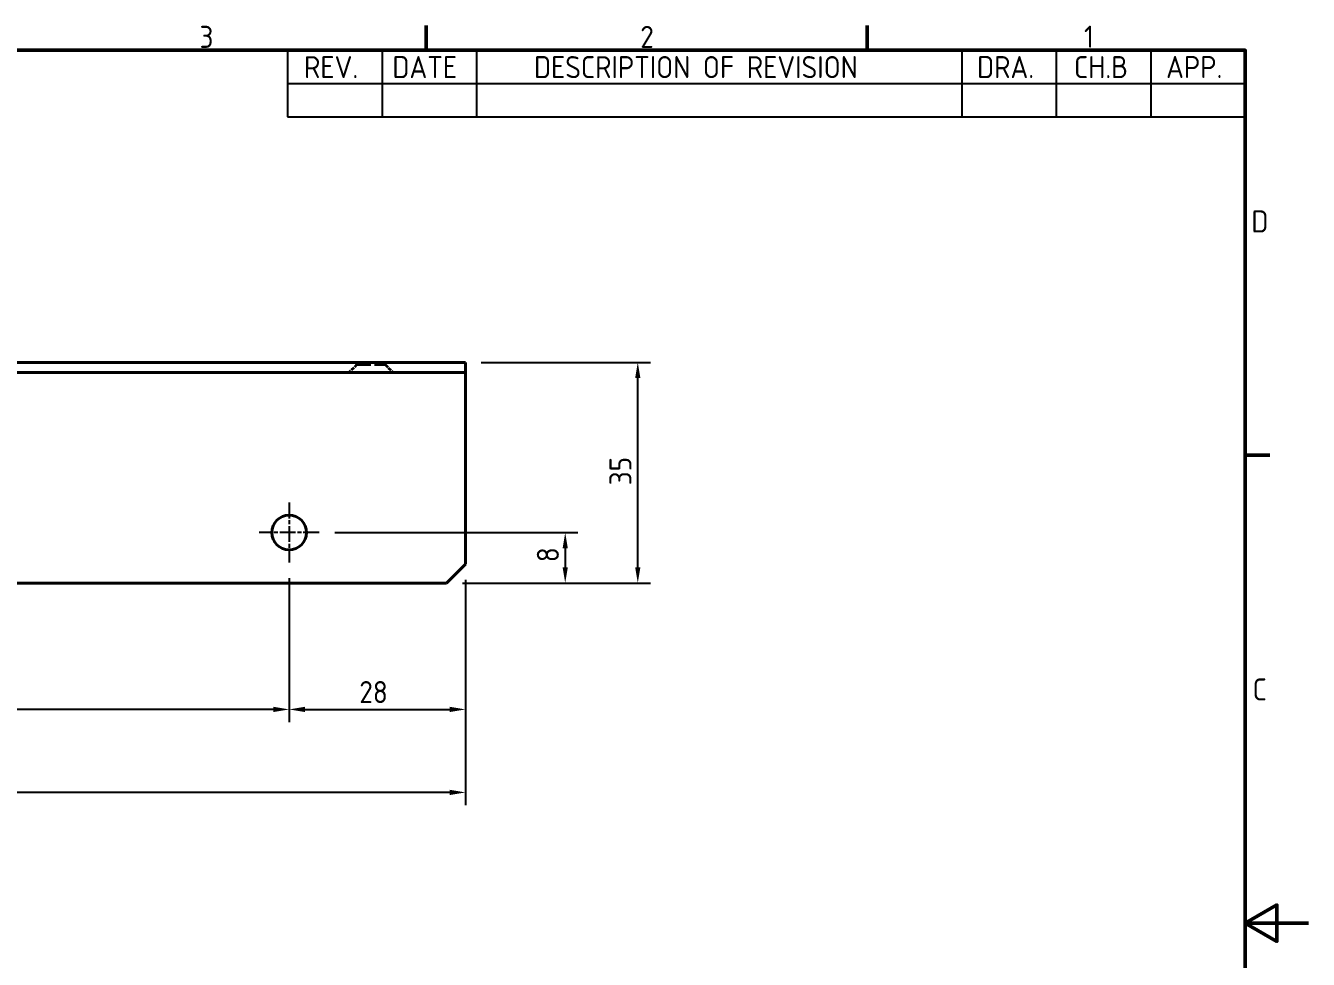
# Model space of a CAD drawing. Header units: millimetres. Extents: x 0 to 420, y 0 to 297.
# Drawn here: x 216.4 to 420, y 142.8 to 290.9 of the extents above; entities that cross this region are included whole.
import ezdxf

# ---------------------------------------------------------------- set-up
doc = ezdxf.new("R2010")
doc.units = ezdxf.units.MM
doc.linetypes.add('CHAIN', pattern=[0.35429999999999995, 0.2362, -0.0295, 0.0591, -0.0295])
doc.linetypes.add('DASHED', pattern=[0.2067, 0.1654, -0.0413])
doc.layers.get('0').update_dxf_attribs({"color": 3, "lineweight": 25})
for name, color, linetype, lineweight in [('가려진 것(ISO)', 2, 'DASHED', 35), ('가시적인 것(ISO)', 3, 'Continuous', 40), ('경계(ISO)', 7, 'Continuous', 50), ('기호(ISO)', 5, 'Continuous', 25), ('중심 표식(ISO)', 1, 'Continuous', 25), ('치수(ISO)', 2, 'Continuous', 25)]:
    doc.layers.add(name, color=color, linetype=linetype, lineweight=lineweight)
doc.styles.add('문자 텍스트_PSTEK_POSCO', font='isocp.shx')
doc.styles.add('치수 텍스트_PSTEK_POSCO', font='isocp.shx')
doc.dimstyles.new('치수_PSTEK_POSCO', dxfattribs={"dimtxt": 3.5, "dimasz": 2.5, "dimexe": 2, "dimexo": 2.5, "dimgap": 1, "dimtad": 1, "dimrnd": 1e-08, "dimdsep": 46, "dimtxsty": '치수 텍스트_PSTEK_POSCO', "dimcen": 0.09, "dimdle": 10, "dimclrd": 7, "dimclre": 7, "dimclrt": 2, "dimadec": 1, "dimazin": 2, "dimtfac": 1, "dimtmove": 0, "dimatfit": 3, "dimfxl": 0, "dimtolj": 1, "dimlwd": -1, "dimlwe": -1, "dimarcsym": 0})

# ---------------------------------------------------------------- blocks, each defined once
blk = doc.blocks.new('경계 Default Border')
at = {"layer": '경계(ISO)'}
for p, q in [((280, 287.0000076293945), (280, 290.9000015258789)), ((350, 287.0000076293945), (350, 290.9000015258789)), ((410, 222.7499961853027), (413.8999938964844, 222.7499961853027))]:
    blk.add_line(p, q, dxfattribs=at)
at = {"layer": '경계(ISO)', "flags": 128}
for points in [[(10, 10), (10, 287.0000076293945), (410, 287.0000076293945), (410, 10), (10, 10)], [(420, 148.5000038146973), (410, 148.5000038146973), (415, 151.3867473602295), (415, 145.6132507324219), (410, 148.5000038146973)]]:
    blk.add_lwpolyline(points, dxfattribs=at)
at = {"layer": '경계(ISO)', "color": 2, "char_height": 3.499999940395355, "attachment_point": 7, "style": '문자 텍스트_PSTEK_POSCO'}
for s, insert in [('3', (244.0299628911206, 287.3666269379668)), ('2', (313.9823627700749, 287.3666269379668)), ('1', (384.4004104957878, 287.4)), ('D', (410.9579818578792, 258.0916269677691)), ('C', (411.1519627901149, 183.8416269677691))]:
    blk.add_mtext(s, dxfattribs=dict(at, insert=insert))
blk = doc.blocks.new('*D26')
at = {"layer": 'Defpoints', "color": 0, "transparency": 16777216}
for p in [(286.25075877937, 237.4737772851974), (313.5841431369721, 237.4737772851974), (283.25075877937, 202.4737772851934)]:
    blk.add_point(p, dxfattribs=at)
at = {"layer": '치수(ISO)', "color": 7, "transparency": 16777216}
for p, q in [((288.75075877937, 237.4737772851974), (315.5841431369721, 237.4737772851974)), ((313.5841431369721, 204.9737772851934), (313.5841431369721, 234.9737772851974)), ((285.75075877937, 202.4737772851934), (315.5841431369721, 202.4737772851934))]:
    blk.add_line(p, q, dxfattribs=at)
for points in [[(313.1674764703054, 234.9737772851974), (314.0008098036388, 234.9737772851974), (313.5841431369721, 237.4737772851974)], [(313.1674764703054, 204.9737772851934), (314.0008098036388, 204.9737772851934), (313.5841431369721, 202.4737772851934)]]:
    blk.add_solid(points, dxfattribs=at)
at = {"layer": '치수(ISO)', "color": 2, "transparency": 16777216, "insert": (310.834143136972, 217.9762899117801), "char_height": 3.5, "attachment_point": 4, "rotation": 90, "style": '치수 텍스트_PSTEK_POSCO'}
blk.add_mtext('\\A1;35', dxfattribs=at)
blk = doc.blocks.new('*D27')
at = {"layer": 'Defpoints', "color": 0, "transparency": 16777216}
for p in [(263.00075877937, 210.4737772851934), (283.25075877937, 202.4737772851934), (302.0710085285223, 202.4737772851934)]:
    blk.add_point(p, dxfattribs=at)
at = {"layer": '치수(ISO)', "color": 7, "transparency": 16777216}
for p, q in [((265.50075877937, 210.4737772851934), (304.0710085285223, 210.4737772851934)), ((302.0710085285223, 207.9737772851934), (302.0710085285223, 204.9737772851934)), ((285.75075877937, 202.4737772851934), (304.0710085285223, 202.4737772851934))]:
    blk.add_line(p, q, dxfattribs=at)
for points in [[(301.6543418618556, 207.9737772851934), (302.487675195189, 207.9737772851934), (302.0710085285223, 210.4737772851934)], [(301.6543418618556, 204.9737772851934), (302.487675195189, 204.9737772851934), (302.0710085285223, 202.4737772851934)]]:
    blk.add_solid(points, dxfattribs=at)
at = {"layer": '치수(ISO)', "color": 2, "transparency": 16777216, "insert": (299.3210085285223, 205.7737772851934), "char_height": 3.5, "attachment_point": 4, "rotation": 90, "style": '치수 텍스트_PSTEK_POSCO'}
blk.add_mtext('\\A1;8', dxfattribs=at)
blk = doc.blocks.new('*D28')
at = {"layer": 'Defpoints', "color": 0, "transparency": 16777216}
for p in [(68.25075877937003, 205.7237772851934), (258.25075877937, 205.7237772851934), (68.25075877937003, 182.417389238546)]:
    blk.add_point(p, dxfattribs=at)
at = {"layer": '치수(ISO)', "color": 7, "transparency": 16777216}
for p, q in [((68.25075877937003, 203.2237772851934), (68.25075877937003, 180.417389238546)), ((258.25075877937, 203.2237772851934), (258.25075877937, 180.417389238546)), ((255.75075877937, 182.417389238546), (70.75075877937003, 182.417389238546))]:
    blk.add_line(p, q, dxfattribs=at)
for points in [[(70.75075877937003, 182.8340559052127), (70.75075877937003, 182.0007225718794), (68.25075877937003, 182.417389238546)], [(255.75075877937, 182.8340559052127), (255.75075877937, 182.0007225718794), (258.25075877937, 182.417389238546)]]:
    blk.add_solid(points, dxfattribs=at)
at = {"layer": '치수(ISO)', "color": 2, "transparency": 16777216, "insert": (160.4432657482491, 185.167389238546), "char_height": 3.5, "attachment_point": 4, "style": '치수 텍스트_PSTEK_POSCO'}
blk.add_mtext('\\A1;190', dxfattribs=at)
blk = doc.blocks.new('*D29')
at = {"layer": 'Defpoints', "color": 0, "transparency": 16777216}
for p in [(40.25075877937007, 205.4737772851935), (286.2507587793701, 205.4737772851934), (40.25075877937007, 169.2461259345146)]:
    blk.add_point(p, dxfattribs=at)
at = {"layer": '치수(ISO)', "color": 7, "transparency": 16777216}
for p, q in [((40.25075877937007, 202.9737772851935), (40.25075877937007, 167.2461259345146)), ((286.2507587793701, 202.9737772851934), (286.2507587793701, 167.2461259345146)), ((283.7507587793701, 169.2461259345146), (42.75075877937007, 169.2461259345146))]:
    blk.add_line(p, q, dxfattribs=at)
for points in [[(42.75075877937007, 169.6627926011813), (42.75075877937007, 168.8294592678479), (40.25075877937007, 169.2461259345146)], [(283.7507587793701, 169.6627926011813), (283.7507587793701, 168.8294592678479), (286.2507587793701, 169.2461259345146)]]:
    blk.add_solid(points, dxfattribs=at)
at = {"layer": '치수(ISO)', "color": 2, "transparency": 16777216, "insert": (159.7945087793701, 171.9964704227036), "char_height": 3.5, "attachment_point": 4, "style": '치수 텍스트_PSTEK_POSCO'}
blk.add_mtext('\\A1;246', dxfattribs=at)
blk = doc.blocks.new('*D30')
at = {"layer": 'Defpoints', "color": 0, "transparency": 16777216}
for p in [(258.25075877937, 205.7237772851934), (286.2507587793701, 205.4737772851934), (286.2507587793701, 182.417389238546)]:
    blk.add_point(p, dxfattribs=at)
at = {"layer": '치수(ISO)', "color": 7, "transparency": 16777216}
for p, q in [((258.25075877937, 203.2237772851934), (258.25075877937, 180.417389238546)), ((286.2507587793701, 202.9737772851934), (286.2507587793701, 180.417389238546)), ((260.75075877937, 182.417389238546), (283.7507587793701, 182.417389238546))]:
    blk.add_line(p, q, dxfattribs=at)
for points in [[(260.75075877937, 182.8340559052127), (260.75075877937, 182.0007225718794), (258.25075877937, 182.417389238546)], [(283.7507587793701, 182.8340559052127), (283.7507587793701, 182.0007225718794), (286.2507587793701, 182.417389238546)]]:
    blk.add_solid(points, dxfattribs=at)
at = {"layer": '치수(ISO)', "color": 2, "transparency": 16777216, "insert": (269.3920446333763, 185.167733726735), "char_height": 3.5, "attachment_point": 4, "style": '치수 텍스트_PSTEK_POSCO'}
blk.add_mtext('\\A1;28', dxfattribs=at)

msp = doc.modelspace()

# ---------------------------------------------------------------- linework, layer by layer
at = {"layer": '가려진 것(ISO)', "ltscale": 3.366959810256958}
for p, q in [((269.00075877937, 237.1237772851954), (267.75075877937, 235.8737772851954)), ((273.50075877937, 237.1237772851954), (274.75075877937, 235.8737772851954))]:
    msp.add_line(p, q, dxfattribs=at)
at = {"layer": '가려진 것(ISO)', "ltscale": 0.6665437817573547}
for p, q in [((269.00075877937, 237.4737772851954), (269.00075877937, 237.1237772851954)), ((273.50075877937, 237.4737772851954), (273.50075877937, 237.1237772851954))]:
    msp.add_line(p, q, dxfattribs=at)
at = {"layer": '가려진 것(ISO)', "ltscale": 13.46340656280518}
msp.add_line((269.00075877937, 237.1237772851954), (273.50075877937, 237.1237772851954), dxfattribs=at)
at = {"layer": '가시적인 것(ISO)'}
for p, q in [((286.25075877937, 237.4737772851974), (40.25075877936999, 237.4737772851975)), ((286.25075877937, 235.8737772851974), (286.25075877937, 237.4737772851974)), ((286.25075877937, 235.8737772851974), (40.25075877936999, 235.8737772851974)), ((286.25075877937, 235.8737772851939), (286.25075877937, 234.2737772851934)), ((286.2507587793701, 234.2737772851934), (286.2507587793701, 205.4737772851934)), ((286.2507587793701, 205.4737772851934), (283.25075877937, 202.4737772851934)), ((283.25075877937, 202.4737772851934), (43.2507587793701, 202.4737772851935))]:
    msp.add_line(p, q, dxfattribs=at)
msp.add_circle((258.25075877937, 210.4737772851934), 2.75, dxfattribs=at)
at = {"layer": '기호(ISO)'}
for p, q in [((258, 287.0000076293945), (410, 287.0000076293945)), ((258, 287.0000076293945), (258, 281.7200076889991)), ((273, 287.0000076293945), (273, 281.7200076889991)), ((288, 287.0000076293945), (288, 281.7200076889991)), ((365, 287.0000076293945), (365, 281.7200076889991)), ((380, 287.0000076293945), (380, 281.7200076889991)), ((395, 287.0000076293945), (395, 281.7200076889991)), ((410, 287.0000076293945), (410, 281.7200076889991)), ((258, 281.7200076889991), (410, 281.7200076889991)), ((258, 281.7200076889991), (258, 276.4400077486038)), ((273, 281.7200076889991), (273, 276.4400077486038)), ((288, 281.7200076889991), (288, 276.4400077486038)), ((365, 281.7200076889991), (365, 276.4400077486038)), ((380, 281.7200076889991), (380, 276.4400077486038)), ((395, 281.7200076889991), (395, 276.4400077486038)), ((410, 281.7200076889991), (410, 276.4400077486038)), ((258, 276.4400077486038), (410, 276.4400077486038))]:
    msp.add_line(p, q, dxfattribs=at)
at = {"layer": '중심 표식(ISO)', "linetype": 'CHAIN', "ltscale": 10.55637073516846}
for p, q in [((258.25075877937, 215.2237772851934), (258.25075877937, 205.7237772851934)), ((263.00075877937, 210.4737772851934), (253.50075877937, 210.4737772851934))]:
    msp.add_line(p, q, dxfattribs=at)

# ---------------------------------------------------------------- block references
msp.add_blockref('경계 Default Border', (0, 0))

# ---------------------------------------------------------------- texts
at = {"layer": '기호(ISO)', "color": 2, "char_height": 3.499999940395355, "attachment_point": 7, "style": '문자 텍스트_PSTEK_POSCO'}
for s, insert in [('REV.', (260.6140011640621, 282.5724629595783)), ('DATE', (274.6399247737957, 282.5724629595783)), ('DESCRIPTION OF REVISION', (297.1098295541835, 282.5724629595783)), ('DRA.', (367.4200202318264, 282.5724629595783)), ('CH.B', (382.8079820962978, 282.5724629595783)), ('APP.', (397.4228202389467, 282.5849778578407))]:
    msp.add_mtext(s, dxfattribs=dict(at, insert=insert))

# ---------------------------------------------------------------- dimensions: what is measured, and where the dimension line sits
at = {"layer": '치수(ISO)', "color": 7}
for base, p1, p2, angle, picture, middle in [((313.5841431369721, 237.4737772851974), (283.25075877937, 202.4737772851934), (286.25075877937, 237.4737772851974), 90, '*D26', (313.584143136972, 219.9737772851954)), ((302.0710085285223, 202.4737772851934), (263.00075877937, 210.4737772851934), (283.25075877937, 202.4737772851934), 90, '*D27', (302.0710085285223, 206.4737772851934)), ((68.25075877937003, 182.417389238546), (258.25075877937, 205.7237772851934), (68.25075877937003, 205.7237772851934), 180, '*D28', (163.25075877937, 182.417389238546)), ((286.2507587793701, 182.417389238546), (258.25075877937, 205.7237772851934), (286.2507587793701, 205.4737772851934), 180, '*D30', (271.3614836097542, 182.417389238546)), ((40.25075877937007, 169.2461259345146), (286.2507587793701, 205.4737772851934), (40.25075877937007, 205.4737772851935), 180, '*D29', (163.2507587793701, 169.2461259345146))]:
    dim = msp.add_linear_dim(base=base, p1=p1, p2=p2, angle=angle, dimstyle='치수_PSTEK_POSCO', override={"dimdec": 2, "dimtp": 0, "dimtm": -0, "dimtdec": 2, "dimtofl": 0, "dimatfit": 1}, dxfattribs=at)
    dim.commit()
    dim.dimension.update_dxf_attribs({"geometry": picture, "text_midpoint": middle, "dimtype": 160})

doc.saveas('drawing.dxf')
